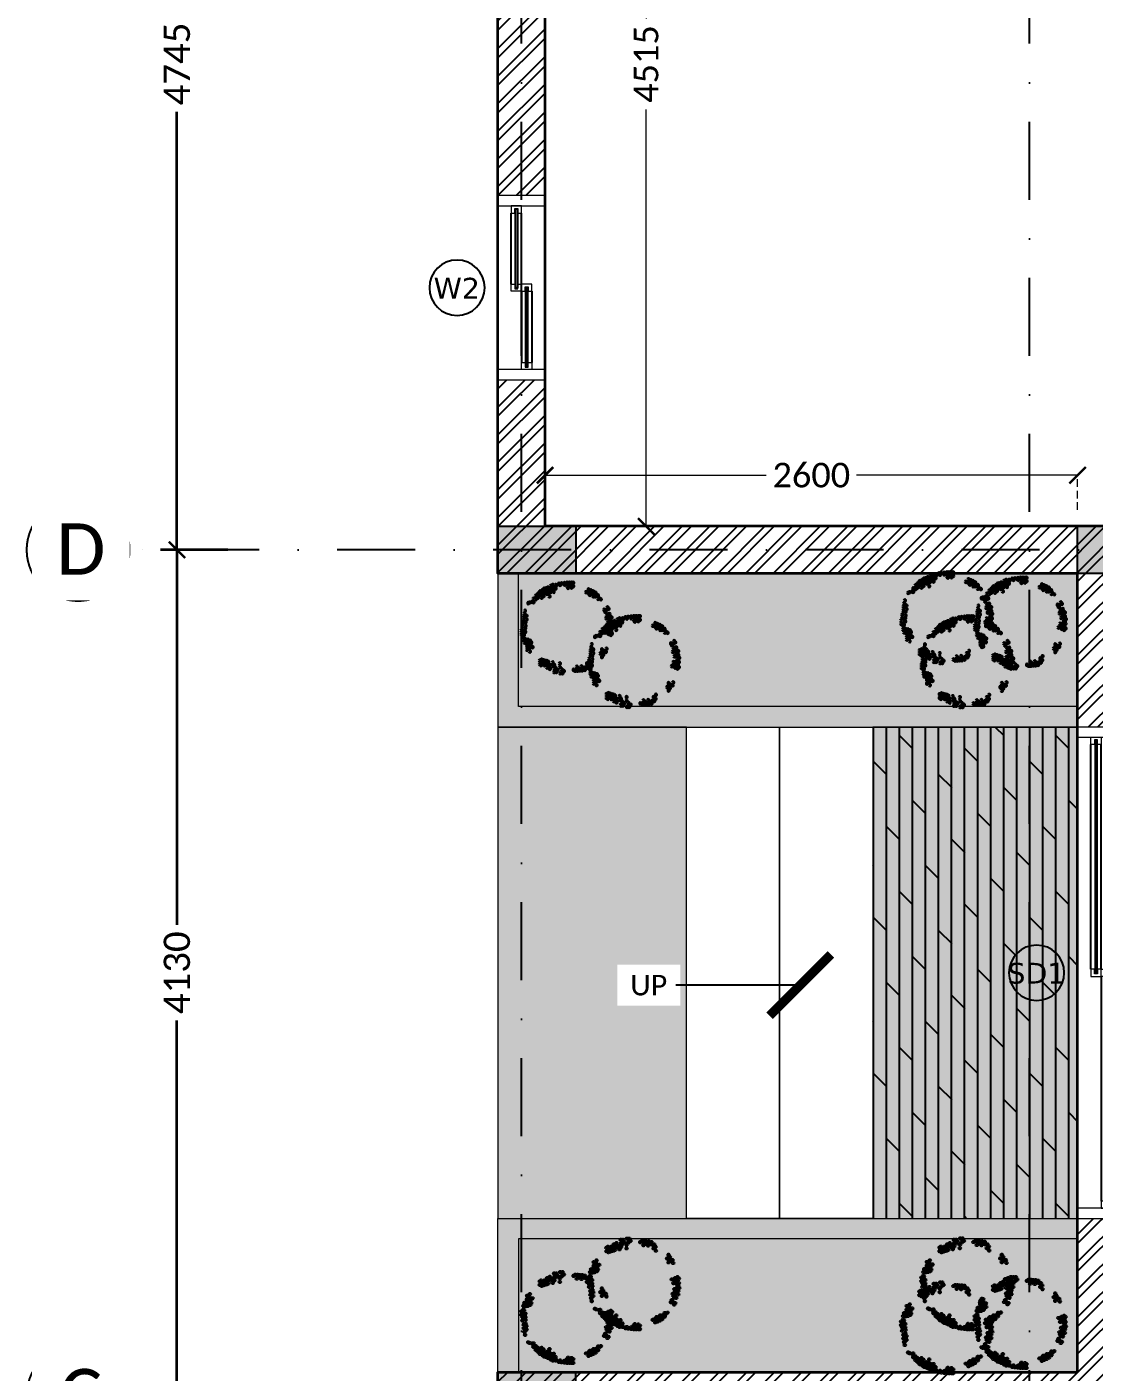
# Model space of a CAD drawing. Header units: millimetres. Extents: x -10000 to 124200, y -12045 to 23620.
# Drawn here: x 98350 to 103560, y 4745 to 11314 of the extents above; entities that cross this region are included whole.
import ezdxf
from ezdxf.enums import TextEntityAlignment as Align

# ---------------------------------------------------------------- set-up
doc = ezdxf.new("R2010")
doc.units = ezdxf.units.MM
doc.header["$LTSCALE"] = 150
doc.set_wipeout_variables(frame=1)
for name, pattern in [('3BHK-W(SB)$0$HIDDEN', [0.375, 0.25, -0.125]), ('DASHDOTX2', [50.8, 25.4, -12.7, 0, -12.7]), ('HIDDENX2', [19.05, 12.7, -6.35])]:
    doc.linetypes.add(name, pattern=pattern)
for name, color, linetype in [('ad-Arrow', 32, 'Continuous'), ('ad-Column', 3, 'Continuous'), ('ad-Column Hatch', 125, 'Continuous'), ('ad-Grid', 8, 'DASHDOTX2'), ('ad-Text main', 7, 'Continuous'), ('ad-Text Main_Door&window Label', 7, 'Continuous'), ('ad-Verandah', 33, 'Continuous'), ('ad-Wall', 240, 'Continuous'), ('ad-Wall hatch', 8, 'Continuous')]:
    doc.layers.add(name, color=color, linetype=linetype)
for name, color, linetype, lineweight, true_color in [('ad-Dimension', 5, 'Continuous', 0, 0x0000ff), ('ad-Framing', 30, 'Continuous', 35, 0xff7f00), ('ad-Landscape 2', 7, 'Continuous', 35, 0x264c00)]:
    doc.layers.add(name, color=color, linetype=linetype, lineweight=lineweight, true_color=true_color)
doc.layers.add('ad-Elevation 10', color=8, linetype='Continuous', lineweight=0)
doc.layers.add('ad-Landscape', color=94, linetype='Continuous', lineweight=35)
doc.layers.add('ad-Glass Sectionline', color=140, linetype='Continuous', true_color=0x00bfff)
doc.layers.get('ad-Landscape').off()
doc.styles.add('6 U T S R N_Corridor-Basement$0$Standard', font='arial.ttf')
doc.styles.add('6 U T S R N_Typical Floor Plan$0$3BHK-E(NB)$0$grid_text', font='verdana.ttf', dxfattribs={"width": 0.9})
doc.styles.add('ROMANS-TITLE', font='arial.ttf', dxfattribs={"width": 0.8})
doc.styles.get("Standard").update_dxf_attribs({"font": 'calibril.ttf'})
doc.dimstyles.new('A-100-DIM-INT (MM-FT)', dxfattribs={"dimscale": 50, "dimtxt": 2.4, "dimasz": 1, "dimexe": 5, "dimexo": 100, "dimgap": 1, "dimtad": 0, "dimdec": 0, "dimdsep": 46, "dimtxsty": 'Standard', "dimblk": 'ARCHTICK', "dimcen": 0.025, "dimse1": 1, "dimse2": 1, "dimclrd": 256, "dimclre": 256, "dimclrt": 256, "dimazin": 2, "dimtfac": 1, "dimtdec": 0, "dimtix": 1, "dimtmove": 2, "dimatfit": 3, "dimldrblk": 'ARCHTICK', "dimfxl": 1, "dimtolj": 1, "dimtzin": 0, "dimarcsym": 0})
doc.dimstyles.new('A-75-DIM-INT (Framing)', dxfattribs={"dimscale": 100, "dimtxt": 1.5, "dimasz": 1, "dimexe": 0, "dimexo": 0, "dimgap": 0.5, "dimtad": 0, "dimdec": 0, "dimdsep": 46, "dimtxsty": 'ROMANS-TITLE', "dimblk": 'ARCHTICK', "dimcen": 0.025, "dimclrd": 5, "dimclre": 5, "dimclrt": 256, "dimazin": 2, "dimtfac": 1, "dimtdec": 0, "dimtmove": 1, "dimatfit": 0, "dimldrblk": 'ARCHTICK', "dimfxl": 1, "dimtfill": 1, "dimtolj": 1, "dimtzin": 0, "dimarcsym": 0})

# ---------------------------------------------------------------- blocks, each defined once
blk = doc.blocks.new('6 U T S R N_Typical Floor Plan$0$ad_Window Tag')
blk.add_circle((0, 0), 150)
at = {"style": '6 U T S R N_Typical Floor Plan$0$3BHK-E(NB)$0$grid_text', "width": 0.9}
blk.add_attdef('D1', text='', height=125, dxfattribs=at).set_placement((0, 0), align=Align.MIDDLE_CENTER)
blk = doc.blocks.new('zw$3849')
at = {"layer": 'ad-Text Main_Door&window Label'}
ref = blk.add_blockref('6 U T S R N_Typical Floor Plan$0$ad_Window Tag', (-200, 10040), dxfattribs=dict(at, xscale=-0.9, yscale=0.9, zscale=0.9))
ref.add_attrib('D1', 'W2', dxfattribs={"height": 101.25, "rotation": 1800, "style": '6 U T S R N_Typical Floor Plan$0$3BHK-E(NB)$0$grid_text'}).set_placement((-201, 10037.9), align=Align.MIDDLE_CENTER)
ref = blk.add_blockref('6 U T S R N_Typical Floor Plan$0$ad_Window Tag', (2630, 6695), dxfattribs=dict(at, xscale=-0.9, yscale=0.9, zscale=0.9))
ref.add_attrib('D1', 'SD1', dxfattribs={"height": 101.25, "rotation": 1800, "style": '6 U T S R N_Typical Floor Plan$0$3BHK-E(NB)$0$grid_text'}).set_placement((2629, 6692.9), align=Align.MIDDLE_CENTER)
blk = doc.blocks.new('$ZCDB_AUDIT_GENERATED_C7DC')
blk.add_wipeout([(0, 230), (900, 230), (900, 0), (0, 0)]).dxf.layer = 'ad-Elevation 10'
at = {"layer": 'ad-Elevation 10'}
for points in [[(900, 230), (0, 230)], [(900, 0), (0, 0)]]:
    blk.add_lwpolyline(points, dxfattribs=at)
for points in [[(50, 0), (50, 230), (0, 230), (0, 0)], [(850, 0), (900, 0), (900, 230), (850, 230)], [(467.5, 133), (467.5, 115), (432.5, 115), (432.5, 165), (467.5, 165), (467.5, 147), (445.5, 147), (445.5, 133)], [(815, 133), (815, 115), (850, 115), (850, 165), (815, 165), (815, 147), (837, 147), (837, 133)], [(85, 83), (85, 65), (50, 65), (50, 115), (85, 115), (85, 97), (63, 97), (63, 83)], [(432.5, 83), (432.5, 65), (467.5, 65), (467.5, 115), (432.5, 115), (432.5, 97), (454.5, 97), (454.5, 83)]]:
    blk.add_lwpolyline(points, close=True, dxfattribs=at)
at = {"layer": 'ad-Glass Sectionline'}
for points in [[(450, 145), (835, 145), (835, 135), (450, 135)], [(450, 95), (65, 95), (65, 85), (450, 85)]]:
    blk.add_lwpolyline(points, close=True, dxfattribs=at)
for points in [[(467.5, 165), (815, 165)], [(432.5, 115), (85, 115)], [(467.5, 115), (815, 115)], [(432.5, 65), (85, 65)]]:
    blk.add_lwpolyline(points, dxfattribs=at)
blk = doc.blocks.new('*U128')
blk.add_blockref('$ZCDB_AUDIT_GENERATED_C7DC', (0, 0))
blk = doc.blocks.new('$ZCDB_AUDIT_GENERATED_C77D')
blk.add_wipeout([(0, 230), (2400, 230), (2400, 0), (0, 0)]).dxf.layer = 'ad-Elevation 10'
at = {"layer": 'ad-Elevation 10'}
for points in [[(2400, 230), (0, 230)], [(2400, 0), (0, 0)]]:
    blk.add_lwpolyline(points, dxfattribs=at)
for points in [[(50, 0), (50, 230), (0, 230), (0, 0)], [(2350, 0), (2400, 0), (2400, 230), (2350, 230)], [(1217.5, 133), (1217.5, 115), (1182.5, 115), (1182.5, 165), (1217.5, 165), (1217.5, 147), (1195.5, 147), (1195.5, 133)], [(2315, 133), (2315, 115), (2350, 115), (2350, 165), (2315, 165), (2315, 147), (2337, 147), (2337, 133)], [(85, 83), (85, 65), (50, 65), (50, 115), (85, 115), (85, 97), (63, 97), (63, 83)], [(1182.5, 83), (1182.5, 65), (1217.5, 65), (1217.5, 115), (1182.5, 115), (1182.5, 97), (1204.5, 97), (1204.5, 83)]]:
    blk.add_lwpolyline(points, close=True, dxfattribs=at)
at = {"layer": 'ad-Glass Sectionline'}
for points in [[(1200, 145), (2335, 145), (2335, 135), (1200, 135)], [(1200, 95), (65, 95), (65, 85), (1200, 85)]]:
    blk.add_lwpolyline(points, close=True, dxfattribs=at)
for points in [[(1217.5, 165), (2315, 165)], [(1182.5, 115), (85, 115)], [(1217.5, 115), (2315, 115)], [(1182.5, 65), (85, 65)]]:
    blk.add_lwpolyline(points, dxfattribs=at)
blk = doc.blocks.new('*U129')
blk.add_blockref('$ZCDB_AUDIT_GENERATED_C77D', (0, 0))
blk = doc.blocks.new('zw$42B5')
at = {"layer": 'ad-Wall hatch', "transparency": 33554610}
h = blk.add_hatch(dxfattribs=at)
h.set_pattern_fill('ANSI32', color=256, scale=10)
h.set_pattern_definition([(45, (-1040635.14, 674820.02), (-67.351921, 67.351921), []), (45, (-1040590.24, 674820.02), (-67.351921, 67.351921), [])])
h.paths.add_polyline_path([(12120, 13620), (12120, 10220), (11890, 10220), (11890, 13390), (7240, 13390), (7240, 8645), (4245, 8645), (4245, 8875), (4445, 8875), (4445, 9370), (4560, 9370), (4560, 8760), (7010, 8760), (7010, 10500), (6360, 10500), (6360, 10615), (7010, 10615), (7010, 13390), (4560, 13390), (4560, 10615), (5560, 10615), (5560, 10500), (4445, 10500), (4445, 13390), (230, 13390), (230, 8875), (3345, 8875), (3345, 8645), (3060, 8645), (3060, 4745), (3345, 4745), (3345, 4515), (230, 4515), (230, 230), (4995, 230), (4995, 3130), (6060, 3130), (6060, 3015), (5110, 3015), (5110, 230), (8310, 230), (8310, 3015), (6860, 3015), (6860, 3130), (8310, 3130), (8310, 4630), (5110, 4630), (5110, 3930), (4995, 3930), (4995, 4515), (4245, 4515), (4245, 4745), (8540, 4745), (8540, 230), (9240, 230), (9240, 0), (0, 0), (0, 4745), (2830, 4745), (2830, 8645), (0, 8645), (0, 13620)])
for name, p, rotation in [('*U128', (230, 9590), 90), ('*U129', (2830, 7895), 270)]:
    blk.add_blockref(name, p, dxfattribs=dict(rotation=rotation))
at = {"layer": 'ad-Wall'}
for points in [[(230, 13390), (230, 8875), (3345, 8875), (3345, 8645), (3060, 8645), (3060, 4745), (3345, 4745), (3345, 4515)], [(0, 0), (0, 4745), (2830, 4745), (2830, 8645), (0, 8645), (0, 13620), (12120, 13620)]]:
    blk.add_lwpolyline(points, dxfattribs=at)
blk = doc.blocks.new('zw$6AA0')
at = {"layer": 'ad-Column Hatch', "transparency": 33554687}
h = blk.add_hatch(color=256, dxfattribs=at)
h.dxf.hatch_style = 1
h.paths.add_polyline_path([(0, -230), (380, -230), (380, 0), (0, 0)])
at = {"layer": 'ad-Column'}
blk.add_lwpolyline([(0, -230), (380, -230), (380, 0), (0, 0)], close=True, dxfattribs=at)
blk = doc.blocks.new('1625E_Columns')
at = {"layer": 'ad-Column', "xscale": -1}
for p, rotation in [((0, 8645), 179.9999999999998), ((3210, 8875), 359.9999999999997)]:
    blk.add_blockref('zw$6AA0', p, dxfattribs=dict(at, rotation=rotation))
at = {"layer": 'ad-Column', "rotation": 359.9999999999993}
blk.add_blockref('zw$6AA0', (0, 4745), dxfattribs=at)
blk = doc.blocks.new('Agac-p8')
at = {"color": 82}
blk.add_lwpolyline([(214.3, -98.8, -0.332157), (270.9, -91.5, 2.110716)], format="xyb", dxfattribs=at)
at = {"layer": 'ad-Landscape 2'}
for centre in [(-32, 272.4), (-32, 250.8), (-22.2, 272.4), (-22.2, 264.5), (-22.2, 250.8), (-22.2, 243), (-8.5, 272.4), (-8.5, 250.8), (-0.7, 262.6), (-0.7, 241), (5.2, 272.4), (5.2, 250.8), (20.9, 270.4), (20.9, 260.6), (38.5, 268.5), (46.3, 258.7), (54.1, 266.5), (67.8, 256.7), (73.7, 258.7), (73.7, 237.1), (85.5, 239.1), (91.3, 258.7), (91.3, 237.1), (103.1, 252.8), (103.1, 239.1), (120.7, 243), (132.5, 237.1), (-198.4, 172.5), (-188.6, 178.4), (-180.8, 196), (-180.8, 174.5), (-165.1, 211.7), (-165.1, 190.1), (-153.4, 211.7), (-153.4, 190.1), (-151.4, 219.5), (-151.4, 198), (-137.7, 225.4), (-137.7, 203.8), (-131.9, 221.5), (-131.9, 199.9), (-124, 231.3), (-124, 209.7), (-108.4, 215.6), (85.5, 217.5), (103.1, 231.3), (103.1, 217.5), (110.9, 211.7), (110.9, 190.1), (120.7, 221.5), (124.6, 227.3), (124.6, 205.8), (132.5, 215.6), (142.3, 235.2), (142.3, 213.6), (146.2, 213.6), (146.2, 192.1), (152, 227.3), (152, 205.8), (157.9, 203.8), (157.9, 182.3), (167.7, 219.5), (167.7, 198), (175.5, 209.7), (175.5, 188.2), (181.4, 203.8), (181.4, 182.3), (193.2, 194.1), (193.2, 172.5), (206.9, 176.4), (214.7, 156.8), (-249.3, 84.4), (-243.5, 115.7), (-239.5, 82.4), (-237.6, 123.6), (-231.7, 109.8), (-223.9, 98.1), (-218, 109.8), (206.9, 154.9), (230.4, 152.9), (238.2, 149), (257.8, 104), (257.8, 82.4), (261.7, 86.4), (-267, 23.7), (-265, -3.7), (-261.1, 62.9), (-261.1, 41.3), (-261.1, 10), (-255.2, 33.5), (-255.2, 21.7), (-251.3, 0.2), (-249.3, 72.6), (-247.4, 57), (-243.5, 47.2), (-239.5, 31.5), (-233.7, 72.6), (-233.7, -3.7), (-229.8, 58.9), (248, 72.6), (248, 51.1), (253.9, 35.4), (253.9, 13.9), (255.8, -1.8), (261.7, 64.8), (263.6, 39.4), (265.6, 64.8), (265.6, 43.3), (273.4, 17.8), (273.4, -3.7), (-265, -33.1), (-259.1, -15.5), (-257.2, -40.9), (-255.2, -23.3), (-245.4, -13.5), (-243.5, -35.1), (-237.6, -27.2), (-223.9, -27.2), (220.6, -86), (226.4, -76.2), (240.1, -70.3), (246, -86), (253.9, -68.3), (255.8, -23.3), (255.8, -68.3), (263.6, -21.4), (263.6, -42.9), (267.6, -48.8), (267.6, -70.3), (279.3, -15.5), (279.3, -37), (-231.7, -125.1), (-227.8, -142.8), (-216, -138.8), (-212.1, -160.4), (-208.2, -152.5), (-204.3, -129.1), (-200.4, -150.6), (-194.5, -152.5), (212.7, -115.3), (220.6, -107.5), (226.4, -97.7), (228.4, -119.3), (228.4, -140.8), (234.3, -101.6), (234.3, -123.2), (240.1, -91.8), (246, -107.5), (246, -109.5), (246, -131), (253.9, -89.9), (261.7, -87.9), (-204.3, -174.1), (-127.9, -199.5), (-126, -223), (-118.2, -236.8), (-114.2, -213.3), (-104.4, -236.8), (-92.7, -240.7), (-81, -230.9), (-65.3, -242.6), (-53.5, -232.8), (48.3, -213.3), (48.3, -234.8), (73.7, -240.7), (81.6, -223), (81.6, -244.6), (91.3, -207.4), (91.3, -228.9), (109, -223), (109, -244.6), (118.8, -203.5), (118.8, -225), (124.6, -215.2), (124.6, -236.8), (126.6, -199.5), (126.6, -221.1), (134.4, -197.6), (134.4, -219.1), (140.3, -223), (146.2, -193.7), (146.2, -215.2), (157.9, -189.8), (157.9, -211.3), (161.8, -201.5), (161.8, -223), (169.7, -195.6), (169.7, -217.2), (-101, -251.4), (-84.9, -254.4), (-71.2, -254.4), (-57.5, -256.3), (-43.8, -256.3), (-34, -250.5), (24.8, -258.3), (32.6, -272), (36.5, -248.5), (46.3, -272), (62, -250.5), (69.8, -264.2), (83.5, -264.2)]:
    blk.add_circle(centre, 5.54, dxfattribs=at)
blk = doc.blocks.new('zw$3E22')
at = {"transparency": 33554559}
h = blk.add_hatch(color=43, dxfattribs=at)
h.dxf.hatch_style = 1
h.paths.add_polyline_path([(-2830, -750), (0, -750), (0, -650), (-2730, -650), (-2730, 0), (-2830, 0)])
at = {"layer": 'ad-Wall hatch', "transparency": 33554483}
h = blk.add_hatch(color=74, dxfattribs=at)
h.dxf.hatch_style = 1
h.paths.add_polyline_path([(-2730, 0), (0, 0), (0, -650), (-2730, -650)])
at = {"layer": 'ad-Verandah', "lineweight": 9}
for points in [[(-2830, -750), (0, -750), (0, -650), (-2730, -650), (-2730, 0), (-2830, 0)], [(-2730, 0), (0, 0), (0, -650), (-2730, -650)]]:
    blk.add_lwpolyline(points, close=True, dxfattribs=at)
at = {"layer": 'ad-Landscape', "xscale": -0.8129134488704248, "yscale": 0.8129134488704248, "zscale": 0.8129134488704248}
for p in [(-634, -216.5), (-2488.4, -266.7), (-274.9, -242.3), (-2162.8, -430.7), (-535.7, -431.3)]:
    blk.add_blockref('Agac-p8', p, dxfattribs=at)
blk = doc.blocks.new('_ArchTick')
at = {"color": 0, "linetype": 'ByBlock', "const_width": 0.15}
blk.add_lwpolyline([(-0.5, -0.5), (0.5, 0.5)], dxfattribs=at)
blk = doc.blocks.new('*D264')
at = {"layer": 'ad-Dimension', "lineweight": -2}
for p, q in [((-1319.3, 13505), (-1647.4, 13505)), ((-1567.4, 13505), (-1567.4, 11366.7)), ((-1567.4, 8760), (-1567.4, 10898.3)), ((-1319.3, 8760), (-1647.4, 8760))]:
    blk.add_line(p, q, dxfattribs=at)
at = {"layer": 'Defpoints', "color": 0}
for p in [(-1239.3, 13505), (-1567.4, 8760), (-1239.3, 8760)]:
    blk.add_point(p, dxfattribs=at)
at = {"layer": 'ad-Dimension', "lineweight": -2, "xscale": 80, "yscale": 80, "zscale": 80}
for p, rotation in [((-1567.4, 13505), 90), ((-1567.4, 8760), 270)]:
    blk.add_blockref('_ArchTick', p, dxfattribs=dict(at, rotation=rotation))
at = {"layer": 'ad-Dimension', "insert": (-1567.4, 11132.5), "char_height": 128, "attachment_point": 5, "rotation": 90, "bg_fill": 3, "box_fill_scale": 1.1, "bg_fill_color": 257, "bg_fill_transparency": 0}
blk.add_mtext('\\A1;4745', dxfattribs=at)
blk = doc.blocks.new('*D253')
at = {"layer": 'ad-Dimension', "lineweight": -2}
for p, q in [((-1503.8, 8760), (-1647.4, 8760)), ((-1567.4, 8760), (-1567.4, 6928.5)), ((-1567.4, 4630), (-1567.4, 6461.5)), ((-1426.5, 4630), (-1647.4, 4630))]:
    blk.add_line(p, q, dxfattribs=at)
at = {"layer": 'Defpoints', "color": 0}
for p in [(-1423.8, 8760), (-1567.4, 4630), (-1346.5, 4630)]:
    blk.add_point(p, dxfattribs=at)
at = {"layer": 'ad-Dimension', "lineweight": -2, "xscale": 80, "yscale": 80, "zscale": 80}
for p, rotation in [((-1567.4, 8760), 90), ((-1567.4, 4630), 270)]:
    blk.add_blockref('_ArchTick', p, dxfattribs=dict(at, rotation=rotation))
at = {"layer": 'ad-Dimension', "insert": (-1567.4, 6695), "char_height": 128, "attachment_point": 5, "rotation": 90, "bg_fill": 3, "box_fill_scale": 1.1, "bg_fill_color": 257, "bg_fill_transparency": 0}
blk.add_mtext('\\A1;4130', dxfattribs=at)
blk = doc.blocks.new('zw$B3AB')
at = {"layer": 'ad-Framing'}
for points in [[(0, 0), (12120, 0), (12120, -13620), (0, -13620), (0, -8875), (2830, -8875), (2830, -4975), (0, -4975)], [(230, -230), (11890, -230), (11890, -13390), (230, -13390), (230, -9105), (4730, -9105), (4730, -8875), (3060, -8875), (3060, -4745), (230, -4745)]]:
    blk.add_lwpolyline(points, close=True, dxfattribs=at)
blk = doc.blocks.new('*D18')
at = {"layer": 'ad-Dimension', "linetype": '3BHK-W(SB)$0$HIDDEN', "lineweight": -2, "transparency": 16777216}
for p, q in [((0, -4435), (0, -4265.5)), ((2600, -4435), (2600, -4265.5))]:
    blk.add_line(p, q, dxfattribs=at)
at = {"layer": 'ad-Dimension', "lineweight": -2, "transparency": 16777216}
for p, q in [((0, -4265.5), (1080, -4265.5)), ((2600, -4265.5), (1520, -4265.5))]:
    blk.add_line(p, q, dxfattribs=at)
at = {"layer": 'Defpoints', "color": 0, "transparency": 16777216}
for p in [(2600, -4265.5), (0, -4515), (2600, -4515)]:
    blk.add_point(p, dxfattribs=at)
at = {"layer": 'ad-Dimension', "lineweight": -2, "transparency": 16777216, "xscale": 80, "yscale": 80, "zscale": 80, "rotation": 180}
blk.add_blockref('_ArchTick', (0, -4265.5), dxfattribs=at)
at = {"layer": 'ad-Dimension', "lineweight": -2, "transparency": 16777216, "xscale": 80, "yscale": 80, "zscale": 80}
blk.add_blockref('_ArchTick', (2600, -4265.5), dxfattribs=at)
at = {"layer": 'ad-Dimension', "transparency": 16777216, "insert": (1300, -4265.5), "char_height": 120, "attachment_point": 5, "bg_fill": 3, "box_fill_scale": 1.1, "bg_fill_color": 257, "bg_fill_transparency": 0}
blk.add_mtext('\\A1;2600', dxfattribs=at)
blk = doc.blocks.new('*D19')
at = {"layer": 'ad-Dimension', "linetype": '3BHK-W(SB)$0$HIDDEN', "lineweight": -2, "transparency": 16777216}
for p, q in [((80, 0), (493.4, 0)), ((80, -4515), (493.4, -4515))]:
    blk.add_line(p, q, dxfattribs=at)
at = {"layer": 'ad-Dimension', "lineweight": -2, "transparency": 16777216}
for p, q in [((493.4, 0), (493.4, -2035.5)), ((493.4, -4515), (493.4, -2479.5))]:
    blk.add_line(p, q, dxfattribs=at)
at = {"layer": 'Defpoints', "color": 0, "transparency": 16777216}
for p in [(0, 0), (493.4, 0), (0, -4515)]:
    blk.add_point(p, dxfattribs=at)
at = {"layer": 'ad-Dimension', "lineweight": -2, "transparency": 16777216, "xscale": 80, "yscale": 80, "zscale": 80}
for p, rotation in [((493.4, 0), 90), ((493.4, -4515), 270)]:
    blk.add_blockref('_ArchTick', p, dxfattribs=dict(at, rotation=rotation))
at = {"layer": 'ad-Dimension', "transparency": 16777216, "insert": (493.4, -2257.5), "char_height": 120, "attachment_point": 5, "rotation": 90, "bg_fill": 3, "box_fill_scale": 1.1, "bg_fill_color": 257, "bg_fill_transparency": 0}
blk.add_mtext('\\A1;4515', dxfattribs=at)
blk = doc.blocks.new('zw$3055')
at = {"transparency": 33554559}
h = blk.add_hatch(color=256, dxfattribs=at)
h.dxf.hatch_style = 1
h.set_gradient(color1=(153, 204, 0), color2=(63, 127, 0), name='INVSPHERICAL')
h.paths.add_polyline_path([(920, -5725), (0, -5725), (0, -8125), (920, -8125)])
h = blk.add_hatch(dxfattribs=at)
h.set_pattern_fill('GRASS', color=74)
h.set_pattern_definition([(90, (-4e-12, -8275), (-17.96051, 17.96051), [4.7625, -31.15852]), (45, (-4e-12, -8275), (-17.96051, 17.96051), [4.7625, -20.6375]), (135, (-4e-12, -8275), (-17.96051, -17.96051), [4.7625, -20.6375])])
h.paths.add_polyline_path([(920, -5725), (0, -5725), (0, -8125), (920, -8125)])
at = {"layer": 'ad-Verandah', "transparency": 33554559}
h = blk.add_hatch(color=256, dxfattribs=at)
h.dxf.hatch_style = 1
h.paths.add_polyline_path([(2830, -5725), (1830, -5725), (1830, -8125), (2830, -8125)])
at = {"layer": 'ad-Verandah', "transparency": 33554687}
h = blk.add_hatch(dxfattribs=at)
h.set_pattern_fill('DOLMIT', color=256, scale=10, angle=270)
h.set_pattern_definition([(270, (1900, -8275), (63.5, -1e-14), []), (315, (1900, -8275), (127, 127), [89.803, -179.605])])
h.paths.add_polyline_path([(1830, -8125), (2830, -8125), (2830, -5725), (1830, -5725)])
at = {"layer": 'ad-Elevation 10'}
blk.add_lwpolyline([(920, -5725), (0, -5725), (0, -8125), (920, -8125)], close=True, dxfattribs=at)
at = {"layer": 'ad-Verandah', "lineweight": 9}
for points in [[(1375, -8125), (920, -8125), (920, -5725), (1375, -5725)], [(1830, -8125), (1375, -8125), (1375, -5725), (1830, -5725)], [(2830, -5725), (1830, -5725), (1830, -8125), (2830, -8125)]]:
    blk.add_lwpolyline(points, close=True, dxfattribs=at)
blk.add_blockref('zw$3E22', (2830, -4975))
at = {"xscale": -1, "rotation": 179.9999999999998}
blk.add_blockref('zw$3E22', (2830, -8875), dxfattribs=at)
at = {"layer": 'ad-Text main', "insert": (736, -6986), "char_height": 100, "width": 207.6, "attachment_point": 5, "style": '6 U T S R N_Corridor-Basement$0$Standard', "bg_fill": 2}
blk.add_mtext('{\\fCalibri Light|b0|i0|c0|p34;UP}', dxfattribs=at)
at = {"layer": 'ad-Arrow'}
blk.add_leader([(1475.7, -6985.3, 0), (867.9, -6985.3, 0)], dimstyle='A-100-DIM-INT (MM-FT)', override={"dimscale": 1, "dimasz": 300, "dimgap": 50, "dimtad": 0}, dxfattribs=at)
blk = doc.blocks.new('1625_East Villa')
at = {"layer": 'ad-Verandah', "rotation": 360}
blk.add_blockref('zw$3055', (0, 13620), dxfattribs=at)
blk.add_blockref('1625E_Columns', (0, 0))
at = {"layer": 'ad-Wall'}
blk.add_blockref('zw$42B5', (0, 0), dxfattribs=at)
at = {"layer": 'ad-Text main'}
blk.add_blockref('zw$3849', (0, 0), dxfattribs=at)
blk = doc.blocks.new('1625E_Grid')
at = {"layer": 'ad-Grid', "ltscale": 0.1}
for points in [[(115, -4010), (115, 16020)], [(2595, -4010), (2595, 16020)]]:
    blk.add_lwpolyline(points, dxfattribs=at)
at = {"layer": 'ad-Grid', "color": 7, "linetype": 'ByBlock'}
for centre in [(-2050, 8760), (-2050, 4630)]:
    blk.add_circle(centre, 250, dxfattribs=at)
at = {"layer": 'ad-Text main', "char_height": 250, "width": 227.385, "attachment_point": 5, "bg_fill": 2}
for s, insert in [('{\\fCalibri|b0|i0|c0|p34;D}', (-2036.5, 8764)), ('{\\fCalibri|b0|i0|c0|p34;C}', (-2036.5, 4634))]:
    blk.add_mtext(s, dxfattribs=dict(at, insert=insert))
at = {"layer": 'ad-Grid', "ltscale": 0.1}
blk.add_lwpolyline([(15600, 8760), (-1800, 8760)], dxfattribs=at)
at = {"layer": 'ad-Dimension'}
dim = blk.add_linear_dim(base=(-1567.4, 8760), p1=(-1239.3, 13505), p2=(-1239.3, 8760), angle=90, dimstyle='A-75-DIM-INT (Framing)', override={"dimscale": 80, "dimblk": 'ArchTick', "dimclrd": 256, "dimclre": 256, "dimfxl": 10, "dimtfill": 1, "dimtfillclr": 0}, dxfattribs=at)
dim.commit()
dim.dimension.update_dxf_attribs({"geometry": '*D264', "text_midpoint": (-1567.4, 11132.5)})
dim = blk.add_linear_dim(base=(-1567.4, 4630), p1=(-1423.8, 8760), p2=(-1346.5, 4630), angle=90, dimstyle='A-75-DIM-INT (Framing)', override={"dimscale": 80, "dimblk": 'ArchTick', "dimclrd": 256, "dimclre": 256, "dimfxl": 10, "dimtfill": 1, "dimtfillclr": 0}, dxfattribs=at)
dim.commit()
dim.dimension.update_dxf_attribs({"geometry": '*D253', "text_midpoint": (-1567.4, 6695)})
blk = doc.blocks.new('zw$2F65')
at = {"layer": 'ad-Dimension'}
dim = blk.add_linear_dim(base=(2600, -4265.5), p1=(0, -4515), p2=(2600, -4515), dimstyle='A-75-DIM-INT (Framing)', override={"dimscale": 80, "dimexo": 1, "dimtxsty": 'Standard', "dimblk": 'ArchTick', "dimclrd": 256, "dimclre": 256, "dimfxl": 10, "dimtfill": 1, "dimtfillclr": 0}, dxfattribs=at)
dim.commit()
dim.dimension.update_dxf_attribs({"geometry": '*D18', "text_midpoint": (1300, -4265.5)})
dim = blk.add_linear_dim(base=(493.4, 0), p1=(0, -4515), p2=(0, 0), angle=90, dimstyle='A-75-DIM-INT (Framing)', override={"dimscale": 80, "dimexo": 1, "dimtxsty": 'Standard', "dimblk": 'ArchTick', "dimclrd": 256, "dimclre": 256, "dimfxl": 10, "dimtfill": 1, "dimtfillclr": 0}, dxfattribs=at)
dim.commit()
dim.dimension.update_dxf_attribs({"geometry": '*D19', "text_midpoint": (493.4, -2257.5)})

msp = doc.modelspace()

# ---------------------------------------------------------------- block references
at = {"linetype": 'HIDDENX2', "ltscale": 0.09}
msp.add_blockref('1625_East Villa', (100650, 0), dxfattribs=at)

# ---------------------------------------------------------------- next in the draw order: block references
at = {"layer": 'ad-Framing', "linetype": 'HIDDENX2', "ltscale": 0.09}
msp.add_blockref('1625E_Grid', (100650, 0), dxfattribs=at)

# ---------------------------------------------------------------- next in the draw order: block references
at = {"layer": 'ad-Framing'}
msp.add_blockref('zw$B3AB', (100650, 13620), dxfattribs=at)

# ---------------------------------------------------------------- next in the draw order: block references
at = {"layer": 'ad-Dimension'}
msp.add_blockref('zw$2F65', (100880, 13390), dxfattribs=at)

doc.saveas('drawing.dxf')
